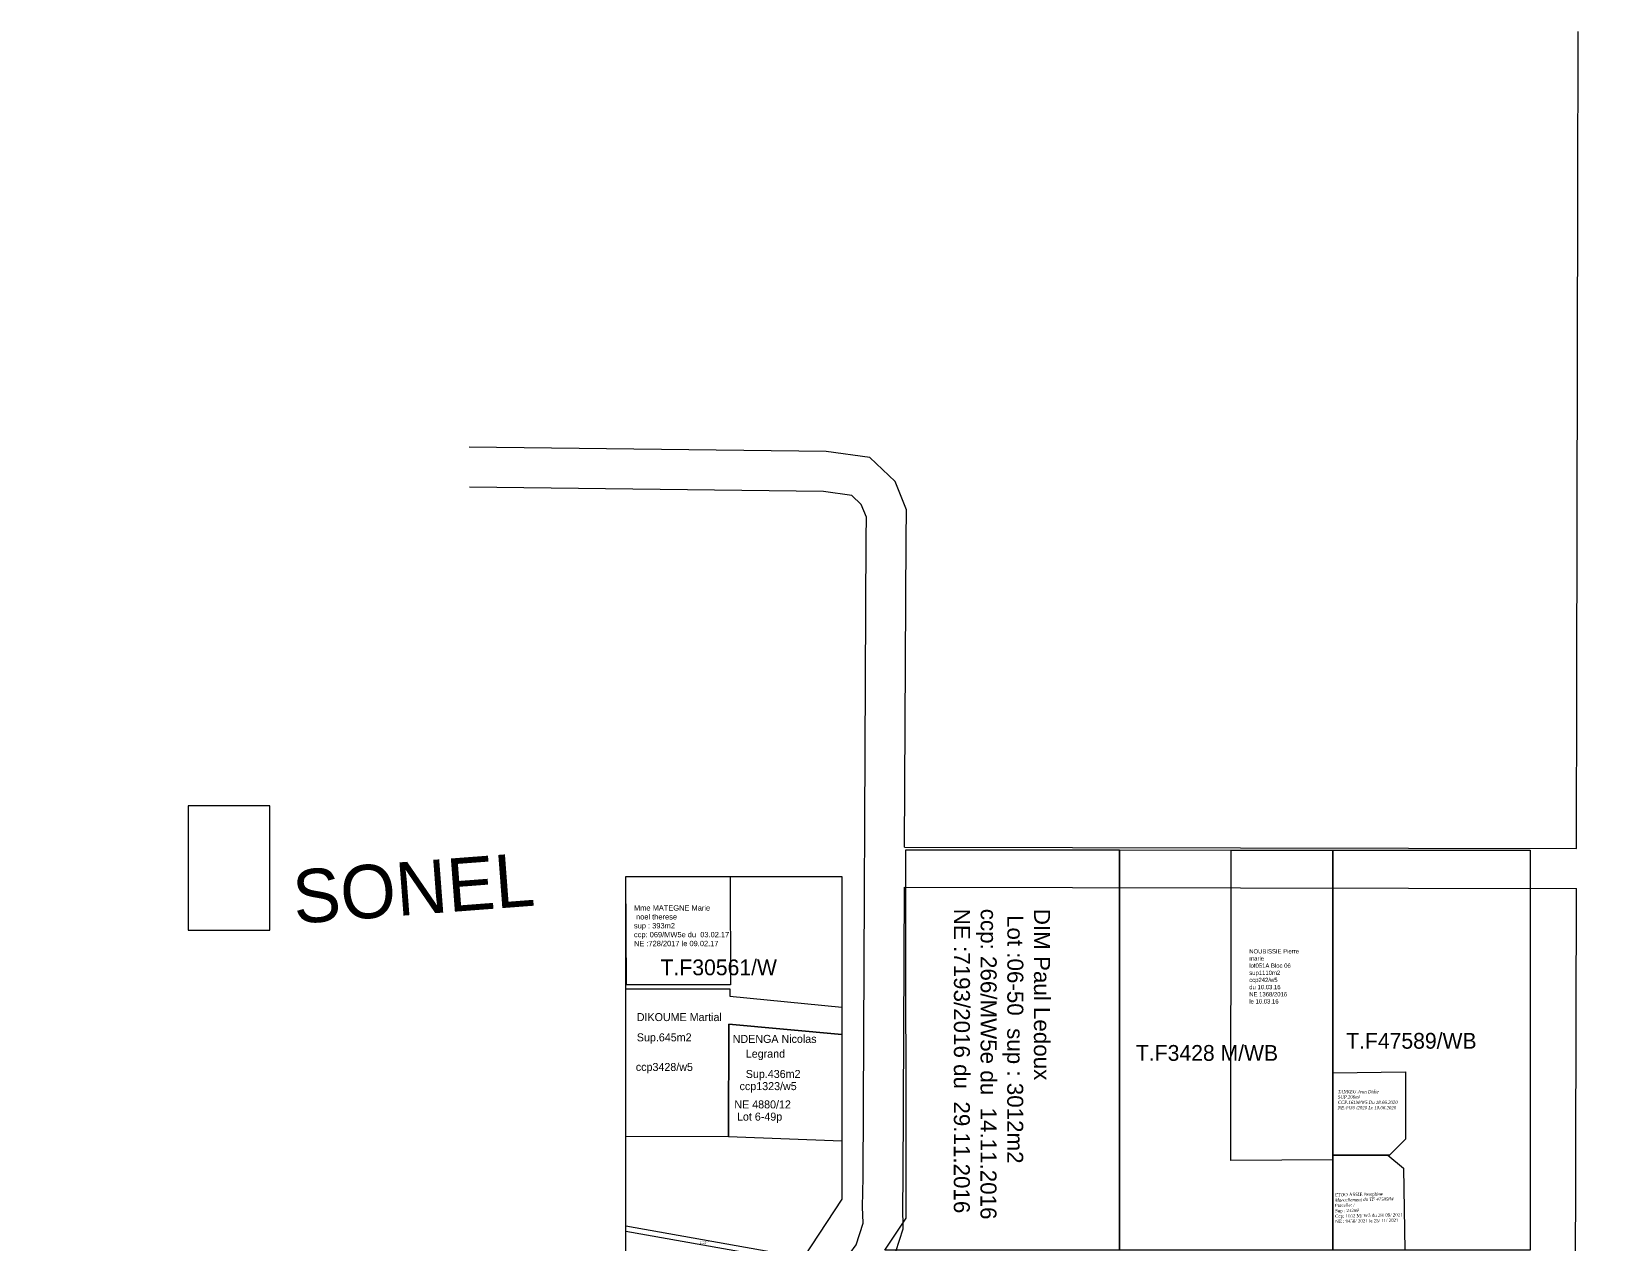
# Model space of a CAD drawing. Header units: millimetres. Extents: x 579832 to 917290, y 449831 to 1452191.
# Drawn here: x 916570.1 to 916864.8, y 1451625.6 to 1451853 of the extents above; entities that cross this region are included whole.
import ezdxf

# ---------------------------------------------------------------- set-up
doc = ezdxf.new("R2010")
doc.units = ezdxf.units.MM
doc.header["$LTSCALE"] = 10
doc.layers.add('end maj 26 02 2021', color=7, linetype='Continuous')
doc.layers.add('MAJ NOV 2021', color=7, linetype='Continuous')
doc.styles.add('Times 1.0', font='times.ttf', dxfattribs={"width": 0.99, "height": 1})
doc.styles.add('Times 2.0', font='times.ttf', dxfattribs={"width": 0.99, "height": 1})

msp = doc.modelspace()

# ---------------------------------------------------------------- linework, layer by layer
at = {"layer": 'end maj 26 02 2021', "ltscale": 0.0014}
for p, q in [((916681.49, 1451673.48), (916700.98, 1451673.48)), ((916681.5, 1451645.8), (916681.49, 1451673.48)), ((916700.98, 1451673.48), (916700.99, 1451672.1)), ((916700.99, 1451672.1), (916721.99, 1451670.06)), ((916721.99, 1451670.06), (916721.99, 1451664.97)), ((916700.84, 1451666.89), (916700.79, 1451645.76)), ((916721.99, 1451664.97), (916700.84, 1451666.89)), ((916700.79, 1451645.76), (916681.5, 1451645.8))]:
    msp.add_line(p, q, dxfattribs=at)
at = {"layer": 'end maj 26 02 2021'}
for p, q in [((916681.49, 1451629.05), (916714.82, 1451623.13)), ((916681.49, 1451628.04), (916681.49, 1451629.05)), ((916714.23, 1451622.22), (916681.49, 1451628.04))]:
    msp.add_line(p, q, dxfattribs=at)
for points in [[(916859.69, 1451699.82), (916860.02, 1451852.97)], [(916733.77, 1451700.08), (916734.04, 1451757.88), (916734.12, 1451763.3), (916731.97, 1451768.63), (916727.28, 1451773.11), (916719.08, 1451774.21), (916652.16, 1451775.04)], [(916532.98, 1451503.48), (916634.98, 1451503.8), (916639.55, 1451503.87), (916643.24, 1451504.19), (916645.31, 1451506.71), (916651.41, 1451515.52), (916722.32, 1451622.28), (916724.66, 1451625.55), (916725.99, 1451629.6), (916725.9, 1451632.65), (916725.98, 1451638.11), (916726.55, 1451757.96), (916726.6, 1451761.89), (916725.62, 1451764.32), (916723.86, 1451766), (916718.54, 1451766.71), (916652.19, 1451767.54)], [(916733.77, 1451700.08), (916859.69, 1451699.82)], [(916528.64, 1451495.97), (916635.04, 1451496.3), (916639.94, 1451496.37), (916647.04, 1451497), (916651.3, 1451502.18), (916657.62, 1451511.31), (916728.5, 1451618.03), (916731.43, 1451622.13), (916733.52, 1451628.5), (916733.41, 1451632.7), (916733.48, 1451638.04), (916733.74, 1451692.58)], [(916733.74, 1451692.58), (916859.67, 1451692.32)], [(916859.51, 1451617.28), (916859.67, 1451692.32)]]:
    msp.add_lwpolyline(points, dxfattribs=at)
msp.add_lwpolyline([(916599.47, 1451707.83), (916599.47, 1451684.49), (916614.77, 1451684.49), (916614.77, 1451707.83)], close=True, dxfattribs=at)
at = {"layer": 'end maj 26 02 2021', "color": 150, "linetype": 'ByBlock', "lineweight": -3, "ltscale": 0.0014, "flags": 128}
for points in [[(916730.08, 1451624.52), (916734.03, 1451630.52), (916734.02, 1451699.54), (916774.02, 1451699.53), (916774.03, 1451624.51)], [(916794.94, 1451699.52), (916814.02, 1451699.51), (916814.03, 1451641.43), (916794.92, 1451641.34)], [(916827.62, 1451657.96), (916827.62, 1451645.35), (916824.62, 1451642.35), (916814.03, 1451642.35), (916814.03, 1451657.73)]]:
    msp.add_lwpolyline(points, close=True, dxfattribs=at)
at = {"layer": 'end maj 26 02 2021', "color": 3, "linetype": 'ByBlock', "lineweight": -3, "ltscale": 0.0014, "flags": 128}
for points in [[(916774.02, 1451699.53), (916814.02, 1451699.51), (916814.03, 1451624.51), (916774.03, 1451624.51)], [(916851.02, 1451699.5), (916851.03, 1451624.5), (916814.03, 1451624.51), (916814.03, 1451624.51), (916814.07, 1451699.51)]]:
    msp.add_lwpolyline(points, close=True, dxfattribs=at)
at = {"layer": 'end maj 26 02 2021', "ltscale": 0.0014, "flags": 128}
for points in [[(916851.02, 1451699.5), (916851.03, 1451624.5), (916814.03, 1451624.51), (916814.02, 1451699.51)], [(916700.84, 1451666.89), (916721.99, 1451664.97), (916722, 1451644.97), (916700.79, 1451645.76)]]:
    msp.add_lwpolyline(points, close=True, dxfattribs=at)
at = {"layer": 'end maj 26 02 2021', "ltscale": 0.0014}
msp.add_lwpolyline([(916851.02, 1451699.5), (916851.02, 1451699.5)], dxfattribs=at)
at = {"layer": 'end maj 26 02 2021', "flags": 128}
msp.add_lwpolyline([(916681.5, 1451624.58), (916681.49, 1451694.58), (916721.99, 1451694.58), (916722, 1451634.07), (916709.2, 1451614.58), (916681.5, 1451614.58)], close=True, dxfattribs=at)
at = {"layer": 'end maj 26 02 2021', "color": 150, "linetype": 'ByBlock', "lineweight": -3, "ltscale": 0.0014, "flags": 128}
msp.add_lwpolyline([(916701.1, 1451694.53), (916701.16, 1451674.26), (916681.67, 1451674.23), (916681.49, 1451694.58), (916701.1, 1451694.53)], dxfattribs=at)
at = {"layer": 'MAJ NOV 2021', "flags": 128}
msp.add_lwpolyline([(916814.04, 1451642.35), (916824.36, 1451642.35), (916827.24, 1451639.88), (916827.51, 1451624.51), (916814.03, 1451624.5)], close=True, dxfattribs=at)

# ---------------------------------------------------------------- texts
at = {"layer": 'end maj 26 02 2021'}
msp.add_text('SONEL', height=10, rotation=4.3377, dxfattribs=at).set_placement((916619.49, 1451685.69))
msp.add_text('SONEL', height=10, rotation=4.3377, dxfattribs=at).set_placement((916619.49, 1451685.69))
msp.add_text('SONEL', height=10, rotation=4.3377, dxfattribs=at).set_placement((916619.49, 1451685.69))
msp.add_text('SONEL', height=10, rotation=4.3377, dxfattribs=at).set_placement((916619.49, 1451685.69))
at = {"layer": 'end maj 26 02 2021', "color": 1}
for s, height, p in [('T.F30561/W', 2.962, (916688.04, 1451676.05)), ('T.F47589/WB', 2.9621, (916816.53, 1451662.28)), ('T.F3428 M/WB', 2.9621, (916777.13, 1451660.01))]:
    msp.add_text(s, height=height, dxfattribs=at).set_placement(p)
at = {"layer": 'end maj 26 02 2021', "color": 7}
for s, p in [('DIKOUME Martial', (916683.57, 1451667.46)), ('Sup.645m2', (916683.58, 1451663.66)), ('NDENGA Nicolas ', (916701.55, 1451663.37)), ('Legrand', (916704, 1451660.6)), ('ccp3428/w5', (916683.39, 1451658.11)), ('ccp1323/w5', (916702.84, 1451654.52)), ('Sup.436m2', (916704, 1451656.8)), ('NE 4880/12', (916701.86, 1451651.09)), ('Lot 6-49p', (916702.35, 1451648.8))]:
    msp.add_text(s, height=1.5, dxfattribs=at).set_placement(p)
at = {"layer": 'end maj 26 02 2021', "color": 2, "style": 'Times 2.0', "width": 0.99}
msp.add_text('T.F.25907/W', height=50, rotation=30.6618, dxfattribs=at).set_placement((916719.15, 1451383.23))
at = {"layer": 'end maj 26 02 2021'}
for s, p in [('A.E.S. SONEL', (916695.43, 1451625.98)), ('lot06/49p', (916695.43, 1451625.66))]:
    msp.add_text(s, height=0.2, dxfattribs=at).set_placement(p)
at = {"layer": 'end maj 26 02 2021', "color": 7, "insert": (916683.04, 1451689.17), "char_height": 1, "width": 8285.1451, "attachment_point": 1}
msp.add_mtext('{\\fArial|b0|i0|c0|p34;Mme MATEGNE Marie\\P noel therese\\Psup : 393m2\\Pccp: 069/MW5e du  03.02.17\\PNE :728/2017 le 09.02.17}', dxfattribs=at)
at = {"layer": 'end maj 26 02 2021', "insert": (916761.03, 1451688.5), "char_height": 3, "width": 8285.1451, "attachment_point": 1, "rotation": 269.955}
msp.add_mtext('{\\fArial|b0|i0|c0|p34;DIM Paul Ledoux \\P Lot :06-50  sup : 3012m2\\Pccp: 266/MW5e du  14.11.2016\\PNE :7193/2016 du  29.11.2016 }', dxfattribs=at)
at = {"layer": 'end maj 26 02 2021', "insert": (916798.36, 1451680.94), "char_height": 0.8043, "width": 11.273, "attachment_point": 1}
msp.add_mtext('NOUBISSIE Pierre marie\\Plot051A Bloc 06\\Psup1110m2\\Pccp242/w5\\Pdu 10.03.16\\PNE 1368/2016\\Ple 10.03.16', dxfattribs=at)
at = {"layer": 'end maj 26 02 2021', "color": 150, "linetype": 'ByBlock', "lineweight": -3, "ltscale": 0.0014, "insert": (916814.96, 1451654.54), "char_height": 0.6, "width": 30.4541, "attachment_point": 1, "style": 'Times 1.0'}
msp.add_mtext('{\\fTimes New Roman|b0|i1|c0|p18;\\C7;TANKEU Jean Didie\\PSUP.206m²\\PCCP.161M/W5 Du 18.06.2020\\PNE.4436 /2020 Le 18.06.2020}', dxfattribs=at)
at = {"layer": 'MAJ NOV 2021', "insert": (916814.37, 1451635.2), "char_height": 0.6, "width": 12.2895, "attachment_point": 1, "rotation": 1.1883}
msp.add_mtext('{\\fTimes New Roman|b0|i0|c0|p18;ETOO ASSIE Josephine \\fTimes New Roman|b0|i1|c0|p18;\\C1;Morcellement du TF 47589/W\\P\\fTimes New Roman|b0|i0|c0|p18;\\C256;Parcelle: / \\fTimes New Roman|b0|i1|c0|p18;\\C1;\\P\\fTimes New Roman|b0|i0|c0|p18;\\C256;Sup : 232m²\\PCcp: 1052 M/ W5 du 28/ 09/ 2021\\PNE : 9458/ 2021 le 25/ 11/ 2021}', dxfattribs=at)

doc.saveas('drawing.dxf')
